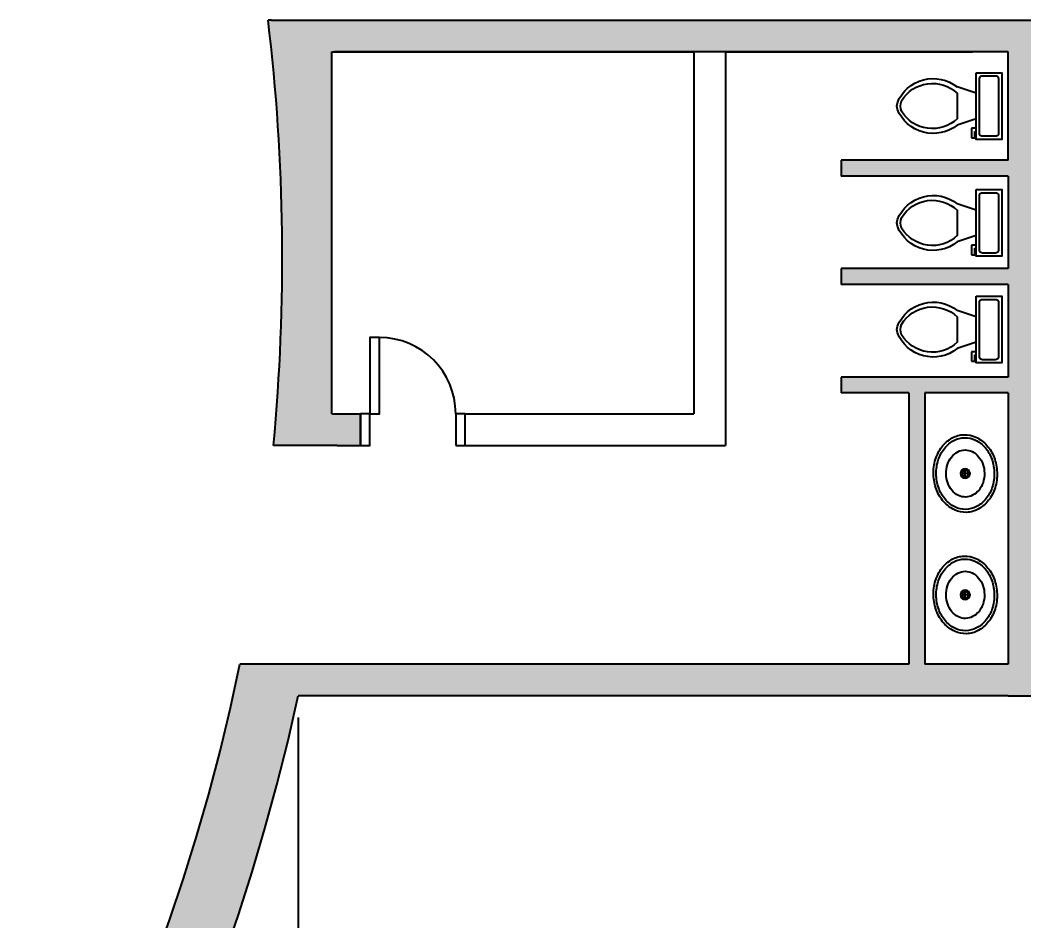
# Model space of a CAD drawing. Header units: inches. Extents: x -24938 to -15053, y -9405 to -790.
# Drawn here: x -21875.4 to -21527.1, y -4013.6 to -3700.8 of the extents above; entities that cross this region are included whole.
import ezdxf

# ---------------------------------------------------------------- set-up
doc = ezdxf.new("R2010")
doc.units = ezdxf.units.IN
doc.layers.add('dimension', color=10, linetype='Continuous')
doc.layers.add('doors', color=40, linetype='Continuous')
doc.styles.get("Standard").update_dxf_attribs({"font": 'arial.ttf', "height": 36})
doc.dimstyles.new('ISO-25', dxfattribs={"dimscale": 12, "dimtxt": 2.5, "dimasz": 2, "dimexe": 1.25, "dimexo": 0.625, "dimtad": 1, "dimdec": 0, "dimlunit": 4, "dimtxsty": 'Standard', "dimblk": 'ARCHTICK', "dimcen": 2.5, "dimadec": 0, "dimazin": 0, "dimtfac": 1, "dimtdec": 0, "dimtmove": 0, "dimatfit": 3, "dimldrblk": 'ARCHTICK', "dimfxl": 1, "dimarcsym": 0})

# ---------------------------------------------------------------- blocks, each defined once
blk = doc.blocks.new('Sink - Oval top')
for p, q in [((-1, 0), (1, 0)), ((0, 1), (0, -1))]:
    blk.add_line(p, q)
at = {"linetype": 'Continuous'}
for points in [[(-12.23, 0.39, 0.117634), (-11.46, -3.36, 0.104469), (-8.88, -6.8, 0.090016), (-5.08, -9.07, 0.08192), (-0.32, -10.02, 0.08192), (4.49, -9.38, 0.090016), (8.42, -7.36, 0.104469), (11.22, -4.09, 0.117634), (12.23, -0.39, 0.117634), (11.46, 3.36, 0.104469), (8.88, 6.8, 0.090016), (5.08, 9.07, 0.08192), (0.32, 10.02, 0.08192), (-4.49, 9.38, 0.090016), (-8.42, 7.36, 0.104469), (-11.22, 4.09, 0.117634)], [(-11.29, 0.16, 0.118622), (-10.52, -3.25, 0.104678), (-8.07, -6.36, 0.089562), (-4.54, -8.37, 0.081185), (-0.13, -9.15, 0.081185), (4.3, -8.49, 0.089562), (7.89, -6.58, 0.104678), (10.42, -3.55, 0.118622), (11.29, -0.16, 0.118622), (10.52, 3.25, 0.104678), (8.07, 6.36, 0.089562), (4.54, 8.37, 0.081185), (0.13, 9.15, 0.081185), (-4.3, 8.49, 0.089562), (-7.89, 6.58, 0.104678), (-10.42, 3.55, 0.118622)], [(-7.42, 0.08, 0.118283), (-6.91, -2.17, 0.104607), (-5.29, -4.21, 0.089718), (-2.97, -5.53, 0.081436), (-0.07, -6.04, 0.081436), (2.84, -5.59, 0.089718), (5.2, -4.33, 0.104607), (6.86, -2.32, 0.118283), (7.42, -0.08, 0.118283), (6.91, 2.17, 0.104607), (5.29, 4.21, 0.089718), (2.97, 5.53, 0.081436), (0.07, 6.04, 0.081436), (-2.84, 5.59, 0.089718), (-5.2, 4.33, 0.104607), (-6.86, 2.32, 0.118283)]]:
    blk.add_lwpolyline(points, format="xyb", close=True, dxfattribs=at)
for radius in [1.5, 1]:
    blk.add_circle((0, 0), radius)
blk = doc.blocks.new('Toilet - top')
for p, q in [((9.5, -6), (9.5, -2)), ((-10, -8.5), (-8, -8.5)), ((-10, -9.5), (-10, -8.5)), ((-8, -8.5), (-8, -8)), ((-7, -8), (-7, -9.5)), ((-4, -8), (-6, -14)), ((4, -8), (6, -14)), ((-7, -9.5), (-10, -9.5)), ((4, -14), (-4, -14))]:
    blk.add_line(p, q)
blk.add_lwpolyline([(10.5, -8), (10.5, 0), (-10.5, 0), (-10.5, -8)], close=True)
for points in [[(-9.5, -2), (-9.5, -6)], [(8.5, -1), (-8.5, -1)], [(-8.5, -7), (8.5, -7)]]:
    blk.add_lwpolyline(points)
for centre, radius, start, end in [((-8.62, -1.88), 0.884, 81.8699, 188.1301), ((8.62, -1.88), 0.884, 351.8699, 98.1301), ((-8.62, -6.12), 0.884, 171.8699, 278.1301), ((8.62, -6.12), 0.884, 261.8699, 8.1301), ((3.52, -21.58), 12.17, 141.4691, 247.9714), ((4.2, -21.82), 11.33, 136.3677, 238.9468), ((-3.52, -21.58), 12.17, 292.0284, 38.5307), ((-4.2, -21.82), 11.33, 301.053, 43.6321), ((0, -27.88), 4, 245.7318, 294.2682), ((0, -29), 4, 254.8605, 285.1395)]:
    blk.add_arc(centre, radius, start, end)
blk = doc.blocks.new('_ArchTick')
at = {"color": 0, "linetype": 'ByBlock', "const_width": 0.15}
blk.add_lwpolyline([(-0.5, -0.5), (0.5, 0.5)], dxfattribs=at)
blk = doc.blocks.new('*D31')
at = {"layer": 'Defpoints', "color": 0, "transparency": 16777216}
for p in [(-23188.65, -3935.49), (-21778.92, -3935.49), (-23188.65, -4990.56)]:
    blk.add_point(p, dxfattribs=at)
at = {"layer": 'dimension', "color": 0, "lineweight": -2, "transparency": 16777216}
for p, q in [((-23188.65, -3942.99), (-23188.65, -5005.56)), ((-21778.92, -3942.99), (-21778.92, -5005.56)), ((-21778.92, -4990.56), (-23188.65, -4990.56))]:
    blk.add_line(p, q, dxfattribs=at)
at = {"layer": 'dimension', "color": 0, "lineweight": -2, "transparency": 16777216, "xscale": 24, "yscale": 24, "zscale": 24, "rotation": 180}
blk.add_blockref('_ArchTick', (-23188.65, -4990.56), dxfattribs=at)
at = {"layer": 'dimension', "color": 0, "lineweight": -2, "transparency": 16777216, "xscale": 24, "yscale": 24, "zscale": 24}
blk.add_blockref('_ArchTick', (-21778.92, -4990.56), dxfattribs=at)
at = {"layer": 'dimension', "color": 0, "transparency": 16777216, "insert": (-22483.79, -4964.68), "char_height": 36, "attachment_point": 5}
blk.add_mtext('117\'-6"', dxfattribs=at)

msp = doc.modelspace()

# ---------------------------------------------------------------- hatches: boundary and pattern name
at = {"layer": 'Defpoints'}
h = msp.add_hatch(color=256, dxfattribs=at)
h.dxf.hatch_style = 1
h.paths.add_polyline_path([(-23168.45, -3924.47), (-23400.32, -3924.47), (-23400.32, -3830.28), (-23376.74, -3830.28), (-23376.74, -3824.77), (-23400.32, -3824.77), (-23434.7, -3824.77), (-23434.7, -3792.65), (-23400.32, -3792.65), (-23376.74, -3792.65), (-23376.74, -3787.14), (-23400.32, -3787.14), (-23434.7, -3787.14), (-23434.7, -3755.01), (-23400.32, -3755.01), (-23376.74, -3755.01), (-23376.74, -3749.5), (-23400.32, -3749.5), (-23434.7, -3749.5), (-23434.7, -3711.86), (-23387.98, -3711.86), (-23336.68, -3711.86), (-23336.68, -3848.51), (-23246.31, -3848.51), (-23246.31, -3837.49), (-23325.66, -3837.49), (-23325.66, -3711.86), (-23200.03, -3711.86), (-23200.03, -3837.49), (-23209.95, -3837.49), (-23209.95, -3848.51), (-23179.79, -3848.51, -0.052965), (-23177.91, -3700.84), (-23179.14, -3700.84), (-23509.74, -3700.84), (-23546.01, -3700.84), (-23693.68, -3700.84), (-23693.68, -3718.47), (-23682.66, -3718.47), (-23682.66, -3711.86), (-23557.03, -3711.86), (-23557.03, -3715.17), (-23546.01, -3715.17), (-23546.01, -3711.86), (-23513.05, -3711.86), (-23509.74, -3711.86), (-23445.72, -3711.86), (-23445.72, -3924.47), (-23445.72, -3935.49), (-23434.7, -3935.49), (-23188.65, -3935.49, 0.807333), (-21778.92, -3935.49), (-21778.61, -3935.49), (-21532.56, -3935.49), (-21521.54, -3935.49), (-21521.54, -3924.47), (-21521.54, -3711.86), (-21458.74, -3711.86), (-21455.44, -3711.86), (-21422.47, -3711.86), (-21422.47, -3715.17), (-21411.45, -3715.17), (-21411.45, -3711.86), (-21285.82, -3711.86), (-21285.82, -3718.47), (-21274.8, -3718.47), (-21274.8, -3700.84), (-21422.47, -3700.84), (-21458.74, -3700.84), (-21521.54, -3700.84), (-21788.13, -3700.84), (-21789.35, -3700.84, -0.052965), (-21787.48, -3848.51), (-21765.35, -3848.51), (-21757.32, -3848.51), (-21757.32, -3837.49), (-21767.23, -3837.49), (-21767.23, -3711.86), (-21641.6, -3711.86), (-21532.56, -3711.86), (-21532.56, -3749.5), (-21566.94, -3749.5), (-21590.53, -3749.5), (-21590.53, -3755.01), (-21566.94, -3755.01), (-21532.56, -3755.01), (-21532.56, -3787.14), (-21566.94, -3787.14), (-21590.53, -3787.14), (-21590.53, -3792.65), (-21566.94, -3792.65), (-21532.56, -3792.65), (-21532.56, -3824.77), (-21566.94, -3824.77), (-21590.53, -3824.77), (-21590.53, -3830.28), (-21566.94, -3830.28), (-21566.94, -3924.47), (-21799.12, -3924.47, -0.815059)])
h.paths.add_polyline_path([(-23405.83, -3924.47), (-23434.7, -3924.47), (-23434.7, -3830.28), (-23405.83, -3830.28)], flags=16)
h.paths.add_polyline_path([(-23409.85, -3906, -0.090016), (-23412.35, -3910.19, -0.104469), (-23416.15, -3913.04, -0.117634), (-23420.29, -3913.88, -0.117634), (-23424.36, -3912.77, -0.104471), (-23427.96, -3909.68, -0.090015), (-23430.19, -3905.35, -0.08192), (-23430.89, -3900.05, -0.08192), (-23429.85, -3894.8, -0.090015), (-23427.35, -3890.62, -0.104471), (-23423.56, -3887.77, -0.117634), (-23419.42, -3886.92, -0.117634), (-23415.34, -3888.03, -0.104469), (-23411.74, -3891.12, -0.090016), (-23409.51, -3895.46, -0.08192), (-23408.81, -3900.76, -0.08192)], flags=0)
h.paths.add_polyline_path([(-23410.63, -3905.4, -0.089561), (-23412.84, -3909.3, -0.10468), (-23416.27, -3911.99, -0.118622), (-23420.03, -3912.84, -0.118622), (-23423.76, -3911.88, -0.104678), (-23427.11, -3909.1, -0.089562), (-23429.21, -3905.14, -0.081185), (-23429.94, -3900.26, -0.081185), (-23429.07, -3895.4, -0.089562), (-23426.86, -3891.51, -0.104678), (-23423.44, -3888.81, -0.118622), (-23419.68, -3887.96, -0.118622), (-23415.94, -3888.92, -0.104678), (-23412.6, -3891.71, -0.089562), (-23410.49, -3895.66, -0.081185), (-23409.77, -3900.54, -0.081185)], flags=0)
h.paths.add_polyline_path([(-23413.76, -3903.67, -0.089718), (-23415.21, -3906.24, -0.104607), (-23417.46, -3908.01, -0.118283), (-23419.94, -3908.58, -0.118283), (-23422.41, -3907.96, -0.104607), (-23424.62, -3906.13, -0.089718), (-23426.01, -3903.53, -0.081436), (-23426.5, -3900.33, -0.081435), (-23425.94, -3897.13, -0.089719), (-23424.49, -3894.57, -0.104607), (-23422.24, -3892.79, -0.118283), (-23419.76, -3892.22, -0.118285), (-23417.29, -3892.84, -0.104606), (-23415.08, -3894.67, -0.089718), (-23413.69, -3897.27, -0.081436), (-23413.2, -3900.48, -0.081436)], flags=0)
h.paths.add_polyline_path([(-23421.5, -3900.4, -1), (-23418.2, -3900.4, -1)], flags=0)
h.paths.add_polyline_path([(-23420.95, -3900.4, -1), (-23418.75, -3900.4, -1)], flags=0)
h.paths.add_polyline_path([(-23416.15, -3870.9, -0.117634), (-23420.29, -3871.75, -0.117634), (-23424.36, -3870.64, -0.104469), (-23427.96, -3867.55, -0.090016), (-23430.19, -3863.22, -0.08192), (-23430.89, -3857.91, -0.08192), (-23429.85, -3852.67, -0.090015), (-23427.35, -3848.49, -0.104471), (-23423.56, -3845.64, -0.117634), (-23419.42, -3844.79, -0.117634), (-23415.34, -3845.9, -0.104469), (-23411.74, -3848.99, -0.090016), (-23409.51, -3853.32, -0.08192), (-23408.81, -3858.63, -0.08192), (-23409.85, -3863.87, -0.090015), (-23412.35, -3868.05, -0.10447)], flags=0)
h.paths.add_polyline_path([(-23412.84, -3867.17, -0.104678), (-23416.27, -3869.86, -0.118622), (-23420.03, -3870.71, -0.118622), (-23423.76, -3869.75, -0.104678), (-23427.11, -3866.96, -0.089562), (-23429.21, -3863.01, -0.081185), (-23429.94, -3858.13, -0.081185), (-23429.07, -3853.27, -0.089562), (-23426.86, -3849.37, -0.104678), (-23423.44, -3846.68, -0.118622), (-23419.68, -3845.83, -0.118622), (-23415.94, -3846.79, -0.104678), (-23412.6, -3849.58, -0.089562), (-23410.49, -3853.53, -0.081185), (-23409.77, -3858.41, -0.081185), (-23410.63, -3863.27, -0.089562)], flags=0)
h.paths.add_polyline_path([(-23417.46, -3865.88, -0.118283), (-23419.94, -3866.45, -0.118285), (-23422.41, -3865.83, -0.104606), (-23424.62, -3864, -0.089718), (-23426.01, -3861.4, -0.081436), (-23426.5, -3858.2, -0.081436), (-23425.94, -3855, -0.089718), (-23424.49, -3852.43, -0.104607), (-23422.24, -3850.66, -0.118283), (-23419.76, -3850.09, -0.118283), (-23417.29, -3850.71, -0.104607), (-23415.08, -3852.54, -0.089718), (-23413.69, -3855.14, -0.081436), (-23413.2, -3858.34, -0.081436), (-23413.76, -3861.54, -0.089718), (-23415.21, -3864.1, -0.104607)], flags=0)
h.paths.add_polyline_path([(-23421.5, -3858.27, -1), (-23418.2, -3858.27, -1)], flags=0)
h.paths.add_polyline_path([(-23420.95, -3858.27, -1), (-23418.75, -3858.27, -1)], flags=0)
h.paths.add_polyline_path([(-21561.43, -3924.47), (-21561.43, -3830.28), (-21532.56, -3830.28), (-21532.56, -3862.41), (-21532.56, -3924.47)], flags=16)
h.paths.add_polyline_path([(-21558.45, -3900.76, -0.08192), (-21557.75, -3895.46, -0.090016), (-21555.53, -3891.12, -0.104469), (-21551.92, -3888.03, -0.117634), (-21547.85, -3886.92, -0.117634), (-21543.71, -3887.77, -0.104469), (-21539.92, -3890.62, -0.090016), (-21537.42, -3894.8, -0.08192), (-21536.38, -3900.05, -0.08192), (-21537.08, -3905.35, -0.090016), (-21539.3, -3909.68, -0.104469), (-21542.9, -3912.77, -0.117634), (-21546.98, -3913.88, -0.117634), (-21551.12, -3913.04, -0.104469), (-21554.91, -3910.19, -0.090016), (-21557.41, -3906, -0.08192)], flags=0)
h.paths.add_polyline_path([(-21557.5, -3900.54, -0.081185), (-21556.77, -3895.66, -0.089562), (-21554.67, -3891.71, -0.104678), (-21551.32, -3888.92, -0.118622), (-21547.59, -3887.96, -0.118622), (-21543.83, -3888.81, -0.104678), (-21540.41, -3891.51, -0.089562), (-21538.19, -3895.4, -0.081185), (-21537.33, -3900.26, -0.081185), (-21538.06, -3905.14, -0.089562), (-21540.16, -3909.1, -0.104678), (-21543.5, -3911.88, -0.118622), (-21547.24, -3912.84, -0.118622), (-21551, -3911.99, -0.104678), (-21554.42, -3909.3, -0.089562), (-21556.63, -3905.4, -0.081185)], flags=0)
h.paths.add_polyline_path([(-21558.45, -3858.63, -0.08192), (-21557.75, -3853.32, -0.090016), (-21555.53, -3848.99, -0.104469), (-21551.92, -3845.9, -0.117634), (-21547.85, -3844.79, -0.117634), (-21543.71, -3845.64, -0.104469), (-21539.92, -3848.49, -0.090016), (-21537.42, -3852.67, -0.08192), (-21536.38, -3857.91, -0.08192), (-21537.08, -3863.22, -0.090016), (-21539.3, -3867.55, -0.104469), (-21542.9, -3870.64, -0.117634), (-21546.98, -3871.75, -0.117634), (-21551.12, -3870.9, -0.104469), (-21554.91, -3868.05, -0.090016), (-21557.41, -3863.87, -0.08192)], flags=0)
h.paths.add_polyline_path([(-21557.5, -3858.41, -0.081185), (-21556.77, -3853.53, -0.089562), (-21554.67, -3849.58, -0.104678), (-21551.32, -3846.79, -0.118622), (-21547.59, -3845.83, -0.118622), (-21543.83, -3846.68, -0.104678), (-21540.41, -3849.37, -0.089562), (-21538.19, -3853.27, -0.081185), (-21537.33, -3858.13, -0.081185), (-21538.06, -3863.01, -0.089562), (-21540.16, -3866.96, -0.104678), (-21543.5, -3869.75, -0.118622), (-21547.24, -3870.71, -0.118622), (-21551, -3869.86, -0.104678), (-21554.42, -3867.17, -0.089562), (-21556.63, -3863.27, -0.081185)], flags=0)
h.paths.add_polyline_path([(-21554.07, -3900.48, -0.081436), (-21553.58, -3897.27, -0.089718), (-21552.18, -3894.67, -0.104607), (-21549.97, -3892.84, -0.118283), (-21547.5, -3892.22, -0.118283), (-21545.02, -3892.79, -0.104607), (-21542.77, -3894.57, -0.089718), (-21541.32, -3897.13, -0.081436), (-21540.76, -3900.33, -0.081436), (-21541.25, -3903.53, -0.089718), (-21542.64, -3906.13, -0.104607), (-21544.85, -3907.96, -0.118283), (-21547.32, -3908.58, -0.118283), (-21549.8, -3908.01, -0.104607), (-21552.05, -3906.24, -0.089718), (-21553.51, -3903.67, -0.081436)], flags=0)
h.paths.add_polyline_path([(-21554.07, -3858.34, -0.081436), (-21553.58, -3855.14, -0.089718), (-21552.18, -3852.54, -0.104607), (-21549.97, -3850.71, -0.118283), (-21547.5, -3850.09, -0.118283), (-21545.02, -3850.66, -0.104607), (-21542.77, -3852.43, -0.089718), (-21541.32, -3855, -0.081436), (-21540.76, -3858.2, -0.081436), (-21541.25, -3861.4, -0.089718), (-21542.64, -3864, -0.104607), (-21544.85, -3865.83, -0.118283), (-21547.32, -3866.45, -0.118283), (-21549.8, -3865.88, -0.104607), (-21552.05, -3864.1, -0.089718), (-21553.51, -3861.54, -0.081436)], flags=0)
h.paths.add_polyline_path([(-21545.76, -3900.4, -1), (-21549.07, -3900.4, -1)], flags=0)
h.paths.add_polyline_path([(-21546.31, -3900.4, -1), (-21548.52, -3900.4, -1)], flags=0)
h.paths.add_polyline_path([(-21545.76, -3858.27, -1), (-21549.07, -3858.27, -1)], flags=0)
h.paths.add_polyline_path([(-21546.31, -3858.27, -1), (-21548.52, -3858.27, -1)], flags=0)

# ---------------------------------------------------------------- linework, layer by layer
for p, q in [((-21618.3, -3700.84), (-21618.3, -3700.84)), ((-21767.23, -3711.86), (-21641.6, -3711.86)), ((-21767.23, -3837.49), (-21767.23, -3711.86)), ((-21767.23, -3837.49), (-21767.23, -3837.49)), ((-21767.23, -3837.49), (-21767.23, -3837.49)), ((-21767.23, -3837.49), (-21767.23, -3837.49)), ((-21767.23, -3837.49), (-21767.23, -3837.49)), ((-21757.32, -3848.51), (-21757.32, -3837.49)), ((-21765.35, -3848.51), (-21757.32, -3848.51))]:
    msp.add_line(p, q)
for p, q in [((-21788.13, -3700.84), (-21789.35, -3700.84)), ((-21788.13, -3700.84), (-21521.54, -3700.84)), ((-21767.23, -3711.86), (-21641.6, -3711.86)), ((-21532.56, -3711.86), (-21766.28, -3711.86)), ((-21641.6, -3711.86), (-21641.6, -3837.49)), ((-21630.58, -3711.86), (-21544.85, -3711.86)), ((-21630.58, -3711.86), (-21630.58, -3848.51)), ((-21532.56, -3711.86), (-21579.28, -3711.86)), ((-21532.56, -3711.86), (-21544.85, -3711.86)), ((-21532.56, -3749.5), (-21532.56, -3711.86)), ((-21566.94, -3749.5), (-21590.53, -3749.5)), ((-21590.53, -3749.5), (-21590.53, -3755.01)), ((-21532.56, -3749.5), (-21566.94, -3749.5)), ((-21566.94, -3755.01), (-21590.53, -3755.01)), ((-21532.56, -3755.01), (-21566.94, -3755.01)), ((-21532.56, -3755.01), (-21532.56, -3787.14)), ((-21532.56, -3755.01), (-21532.56, -3787.14)), ((-21566.94, -3787.14), (-21590.53, -3787.14)), ((-21590.53, -3787.14), (-21590.53, -3792.65)), ((-21532.56, -3787.14), (-21566.94, -3787.14)), ((-21566.94, -3792.65), (-21590.53, -3792.65)), ((-21532.56, -3792.65), (-21566.94, -3792.65)), ((-21532.56, -3792.65), (-21532.56, -3824.77)), ((-21532.56, -3792.65), (-21532.56, -3824.77)), ((-21566.94, -3824.77), (-21590.53, -3824.77)), ((-21590.53, -3824.77), (-21590.53, -3830.28)), ((-21532.56, -3824.77), (-21566.94, -3824.77)), ((-21566.94, -3830.28), (-21590.53, -3830.28)), ((-21566.94, -3830.28), (-21566.94, -3924.47)), ((-21532.56, -3830.28), (-21561.43, -3830.28)), ((-21561.43, -3830.28), (-21561.43, -3924.47)), ((-21532.56, -3830.28), (-21532.56, -3924.47)), ((-21532.56, -3830.28), (-21532.56, -3862.41)), ((-21767.23, -3837.49), (-21757.32, -3837.49)), ((-21757.32, -3837.49), (-21757.32, -3848.51)), ((-21720.95, -3837.49), (-21641.6, -3837.49)), ((-21765.35, -3848.51), (-21787.48, -3848.51)), ((-21720.95, -3848.51), (-21630.58, -3848.51)), ((-21798.81, -3924.47), (-21799.12, -3924.47)), ((-21566.94, -3924.47), (-21798.81, -3924.47)), ((-21532.56, -3924.47), (-21561.43, -3924.47)), ((-21778.61, -3935.49), (-21778.92, -3935.49)), ((-21532.56, -3935.49), (-21778.61, -3935.49)), ((-21532.56, -3935.49), (-21521.54, -3935.49))]:
    msp.add_line(p, q, dxfattribs=at)
for centre, radius, start, end in [((-22483.48, -3783.48), 699.03, 354.66221, 6.78964), ((-22483.79, -3783.48), 699.03, 191.63589, 348.36411), ((-22483.79, -3783.48), 721.07, 192.16981, 347.83019)]:
    msp.add_arc(centre, radius, start, end, dxfattribs=at)
at = {"layer": 'doors'}
for points in [[(-21754.01, -3837.49), (-21750.7, -3837.49), (-21750.7, -3811.04), (-21754.01, -3811.04)], [(-21757.32, -3848.51), (-21754.01, -3848.51), (-21754.01, -3837.49), (-21757.32, -3837.49)], [(-21724.26, -3848.51), (-21720.95, -3848.51), (-21720.95, -3837.49), (-21724.26, -3837.49)]]:
    msp.add_lwpolyline(points, close=True, dxfattribs=at)
msp.add_arc((-21750.7, -3837.49), 26.45, 0, 90, dxfattribs=at)

# ---------------------------------------------------------------- block references
at = {"layer": 'Defpoints', "xscale": -1.102023598942097, "yscale": 1.102023598942097, "zscale": 1.102023598942097, "rotation": 270}
for name, p in [('Toilet - top', (-21534.77, -3730.68)), ('Toilet - top', (-21534.77, -3771.27)), ('Toilet - top', (-21534.77, -3808.29)), ('Sink - Oval top', (-21547.41, -3858.27)), ('Sink - Oval top', (-21547.41, -3900.4))]:
    msp.add_blockref(name, p, dxfattribs=at)

# ---------------------------------------------------------------- dimensions: what is measured, and where the dimension line sits
at = {"layer": 'dimension'}
dim = msp.add_linear_dim(base=(-23188.65, -4990.56), p1=(-21778.92, -3935.49), p2=(-23188.65, -3935.49), dimstyle='ISO-25', dxfattribs=at)
dim.commit()
dim.dimension.update_dxf_attribs({"geometry": '*D31', "text_midpoint": (-22483.79, -4964.68)})

doc.saveas('drawing.dxf')
